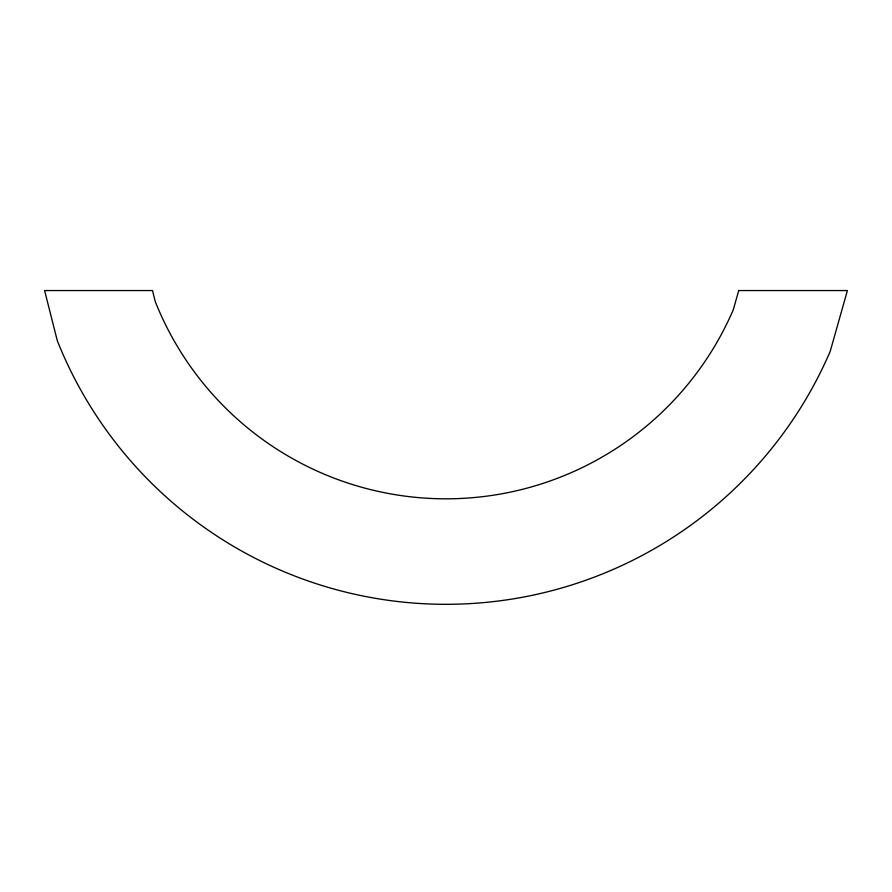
<?xml version="1.0" encoding="UTF-8"?>
<svg xmlns="http://www.w3.org/2000/svg" width="892" height="892" viewBox="0 0 892 892"><rect width="100%" height="100%" fill="white"/><g stroke="black" fill="none" stroke-linecap="round" stroke-linejoin="round"><path stroke-width="1.34" d="M738.721 290.558L733.313 309.669A312.847 312.847 0 0 1 155.308 301.708L152.487 290.558L44.6 290.558L57.311 340.733A418.326 418.326 0 0 0 830.207 351.37L847.4 290.558L738.721 290.558"/></g></svg>
